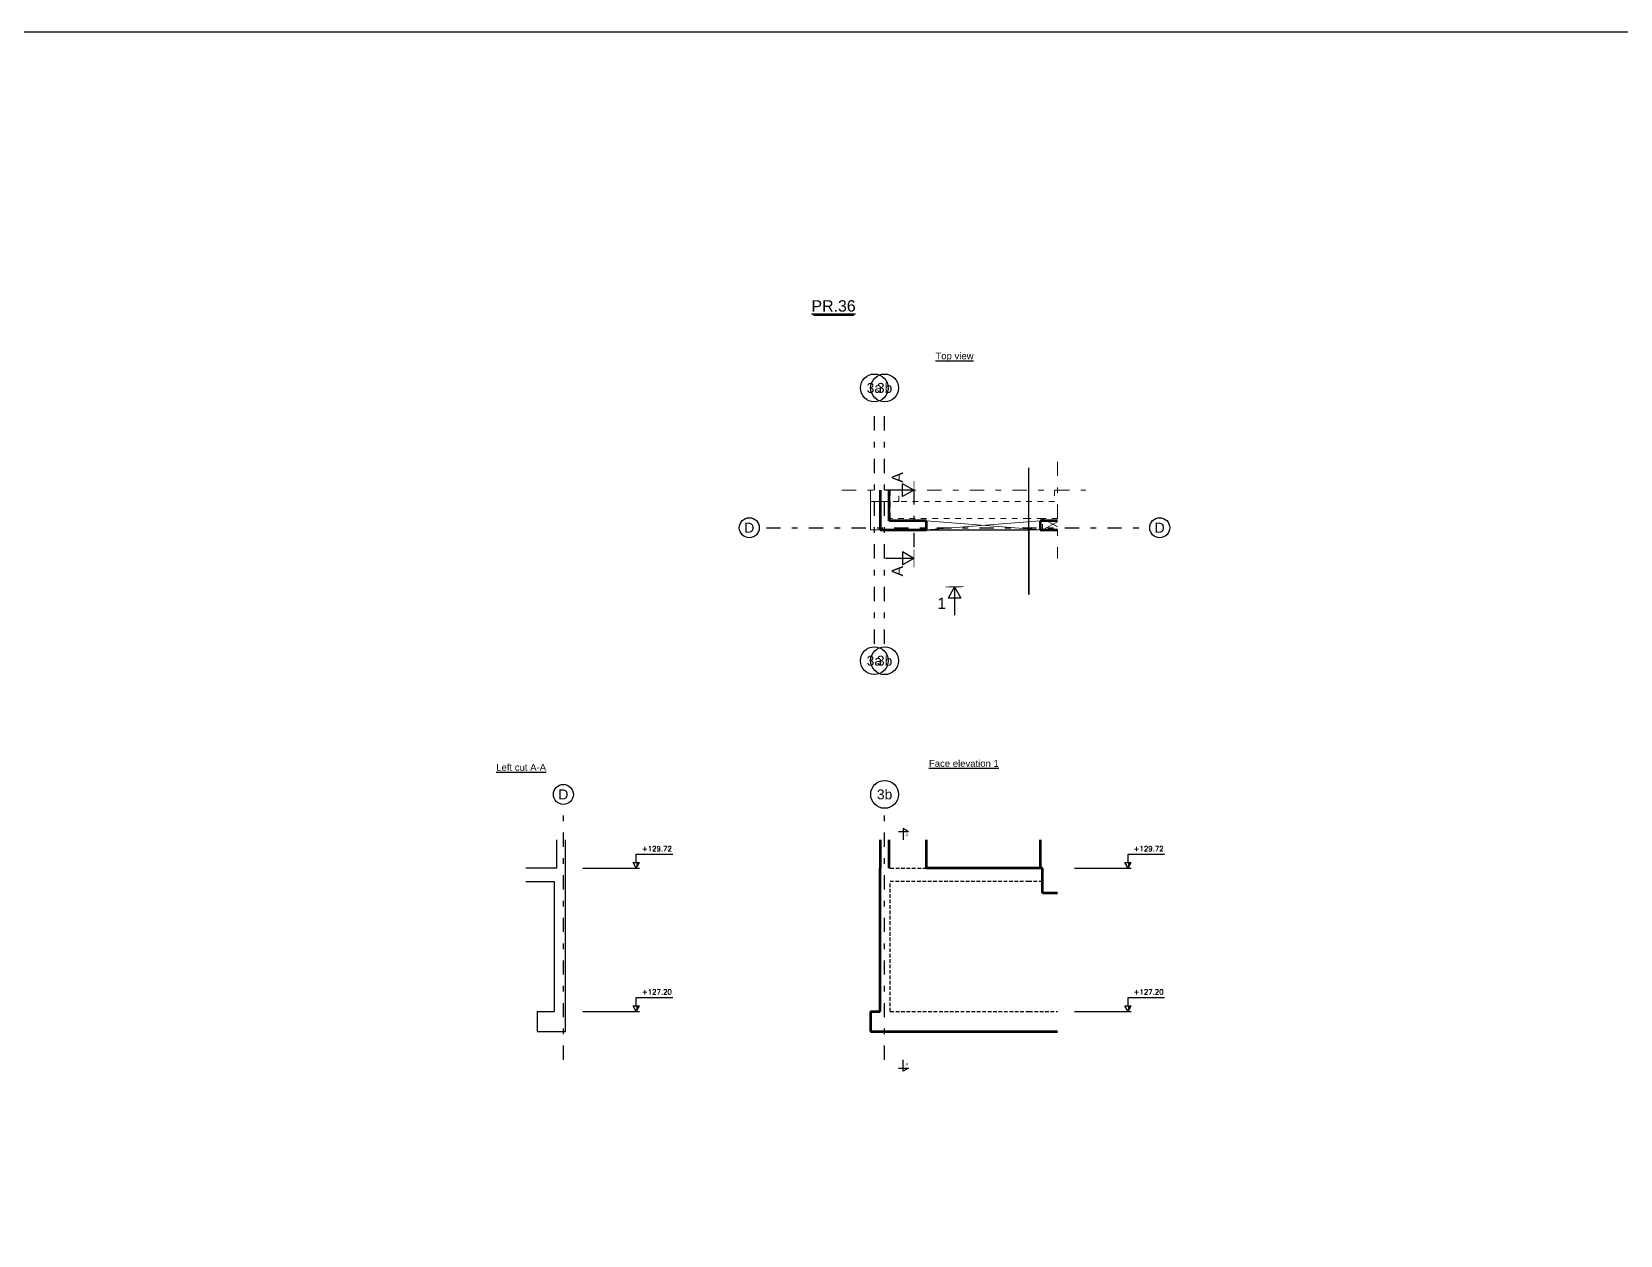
# Model space of a CAD drawing. Header units: millimetres. Extents: x -21776 to 63757, y -7870 to 8483.
# Drawn here: x -7803 to -5009, y -4478 to -2361 of the extents above; entities that cross this region are included whole.
import ezdxf
from ezdxf.enums import TextEntityAlignment as Align
from ezdxf.xclip import XClip

# ---------------------------------------------------------------- set-up
doc = ezdxf.new("R2010")
doc.units = ezdxf.units.MM
doc.header["$XCLIPFRAME"] = 0
for name, pattern in [('CACHE', [9.525, 6.35, -3.175]), ('GrDotted', [0.4, 0.1, -0.1, 0.1, -0.1]), ('GrFeatureAxis', [0.85, 0.25, -0.2, 0.1, -0.2, 0.1])]:
    doc.linetypes.add(name, pattern=pattern)
for name, color, linetype in [('GO-COTATION', 1, 'Continuous'), ('GO-TEXTE', 9, 'Continuous'), ('Grid', 7, 'Continuous'), ('K_ENT_M_Building_PR.36', 7, 'Continuous'), ('K_FOT_M_Building_PR.36', 7, 'Continuous'), ('K_FOT_M_Building_V.40', 7, 'Continuous'), ('K_OPN_M_Building_PR.36', 7, 'Continuous'), ('K_SLB_M_Building_PR.36', 7, 'Continuous'), ('K_wAL_M_Building_PR.36', 7, 'Continuous'), ('préfa v', 2, 'Continuous'), ('STR_VOI-POT', 6, 'Continuous')]:
    doc.layers.add(name, color=color, linetype=linetype)
doc.styles.add('GrCut', font='swissli.ttf', dxfattribs={"height": 0.2})
doc.styles.add('GrDimensions', font='simplex.shx')
doc.styles.add('GrElevation', font='swissli.ttf', dxfattribs={"height": 0.2})
doc.styles.add('GrGrid', font='ARIAL.TTF', dxfattribs={"height": 0.17})
doc.styles.add('GrTitleDrawing', font='swissli.ttf', dxfattribs={"height": 0.2})
doc.styles.add('Lucida', font='')
doc.styles.get('Lucida').set_extended_font_data('Lucida Sans', italic=True)

# ---------------------------------------------------------------- blocks, each defined once
blk = doc.blocks.new('World Level Arrow 5')
at = {"color": 7, "linetype": 'Continuous', "lineweight": -3}
for p, q in [((-1, -0.57), (-1, 0.57)), ((0, 0), (-1, 0.57)), ((0, 0), (-1, -0.57)), ((0, -9.43), (0, 0.57))]:
    blk.add_line(p, q, dxfattribs=at)
blk.add_solid([(-1, 0.57), (0, 0), (-1, 0)], dxfattribs=at)
blk = doc.blocks.new('*U1179')
at = {"color": 0, "linetype": 'ByBlock', "lineweight": -2}
for p, q in [((0, -0.16), (2, 0)), ((0, 0), (2, -0.16)), ((1, -0.16), (1, -0.16)), ((1, -0.16), (1, -0.16))]:
    blk.add_line(p, q, dxfattribs=at)
blk = doc.blocks.new('*U1178')
at = {"color": 0, "linetype": 'ByBlock', "lineweight": -2}
for p, q in [((0, -0.200025), (0.36, 0)), ((0, 0), (0.36, -0.200025)), ((0.18, -0.200025), (0.18, -0.200025)), ((0.18, -0.200025), (0.18, -0.200025))]:
    blk.add_line(p, q, dxfattribs=at)

msp = doc.modelspace()

# ---------------------------------------------------------------- linework, layer by layer
at = {"layer": 'GO-COTATION'}
msp.add_lwpolyline([(-6310.64784, -3237.50826), (-6048.64784, -3237.50826), (-6048.64784, -3350.84447), (-6048.64784, -3128.1694)], dxfattribs=at)
at = {"layer": 'GO-TEXTE', "flags": 128}
for points in [[(-6278.1149, -3767.74323), (-6260.46716, -3767.74323), (-6270.14521, -3762.46317), (-6270.14521, -3782.38465)], [(-6278.1149, -4184.23883), (-6260.46716, -4184.23883), (-6270.14521, -4189.51889), (-6270.14521, -4169.59741)]]:
    msp.add_lwpolyline(points, dxfattribs=at)
at = {"layer": 'Grid', "color": 4, "linetype": 'GrFeatureAxis', "lineweight": 25, "ltscale": 100}
for p, q in [((-6320.64784, -3437.50826), (-6320.64784, -3017.50576)), ((-6302.64784, -3437.50826), (-6302.64784, -3017.50576)), ((-6510.64784, -3233.50826), (-5848.64784, -3233.50826)), ((-6867.70958, -4169.7342), (-6867.70958, -3732.7332)), ((-6302.64784, -4169.7342), (-6302.64784, -3732.7332))]:
    msp.add_line(p, q, dxfattribs=at)
at = {"layer": 'Grid', "color": 1, "linetype": 'Continuous', "lineweight": 25, "ltscale": 100}
for centre, major_axis, start_param, end_param in [((-6320.64784, -2987.50576), (-17.26045, 17.26045), 3.926990817, 10.2101761242), ((-6302.64784, -2987.50576), (-17.28505, 17.28505), 3.926990817, 10.2101761242), ((-6540.64784, -3233.50826), (12.4308, 12.4308), 5.4977871438, 11.780972451), ((-5818.64784, -3233.50826), (12.4308, 12.4308), 5.4977871438, 11.780972451), ((-6320.64784, -3467.50826), (-17.26045, 17.26045), 3.926990817, 10.2101761242), ((-6302.64784, -3467.50826), (-17.28505, 17.28505), 3.926990817, 10.2101761242), ((-6867.70958, -3702.7332), (-12.4308, 12.4308), 3.926990817, 10.2101761242), ((-6302.64784, -3702.7332), (-17.28505, 17.28505), 3.926990817, 10.2101761242)]:
    msp.add_ellipse(centre, major_axis=major_axis, ratio=1, start_param=start_param, end_param=end_param, dxfattribs=at)
at = {"layer": 'K_ENT_M_Building_PR.36', "color": 7, "linetype": 'Continuous', "lineweight": -3, "ltscale": 100}
for p, q in [((-6427.91619, -2859.42761), (-6356.86392, -2859.42761)), ((-6251.00441, -3167.50576), (-6271.00441, -3156.15946)), ((-6271.00441, -3178.85207), (-6271.00441, -3156.15946)), ((-6271.00441, -3167.50576), (-6301.00441, -3167.50576)), ((-6251.00441, -3167.50576), (-6271.00441, -3167.50576)), ((-6251.00441, -3167.50576), (-6271.00441, -3178.85207)), ((-6179.64784, -3337.50826), (-6190.99415, -3357.50826)), ((-6179.64784, -3337.50826), (-6168.30154, -3357.50826)), ((-6179.64784, -3337.50826), (-6179.64784, -3357.50826)), ((-6168.30154, -3357.50826), (-6190.99415, -3357.50826)), ((-6179.64784, -3357.50826), (-6179.64784, -3387.50826))]:
    msp.add_line(p, q, dxfattribs=at)
at = {"layer": 'K_ENT_M_Building_PR.36', "color": 9, "linetype": 'GrFeatureAxis', "lineweight": 20, "ltscale": 100}
for p, q in [((-5998.64784, -3117.50576), (-5998.64784, -3287.50826)), ((-6377.64906, -3167.50576), (-5948.64784, -3167.50576))]:
    msp.add_line(p, q, dxfattribs=at)
at = {"layer": 'K_ENT_M_Building_PR.36', "color": 7, "linetype": 'Continuous', "lineweight": -3, "ltscale": 100, "extrusion": (0, -1.22461e-16, -1)}
for p, q in [((-6271.00441, -3287.50826), (-6301.00441, -3287.50826)), ((-6251.00441, -3287.50826), (-6271.00441, -3276.16196)), ((-6271.00441, -3276.16196), (-6271.00441, -3298.85457)), ((-6251.00441, -3287.50826), (-6271.00441, -3287.50826)), ((-6251.00441, -3287.50826), (-6271.00441, -3298.85457))]:
    msp.add_line(p, q, dxfattribs=at)
at = {"layer": 'K_ENT_M_Building_PR.36', "color": 120, "linetype": 'Continuous', "lineweight": -3}
for p, q in [((-6739.38262, -3822.7332), (-6739.38262, -3807.7332)), ((-6739.38262, -3807.7332), (-6734.38262, -3807.7332)), ((-6739.38262, -3822.7332), (-6739.38262, -3807.7332)), ((-6739.38262, -3807.7332), (-6734.38262, -3807.7332)), ((-6734.38262, -3807.7332), (-6675.38262, -3807.7332)), ((-6734.38262, -3807.7332), (-6675.38262, -3807.7332)), ((-5874.32088, -3822.7332), (-5874.32088, -3807.7332)), ((-5874.32088, -3807.7332), (-5869.32088, -3807.7332)), ((-5874.32088, -3822.7332), (-5874.32088, -3807.7332)), ((-5874.32088, -3807.7332), (-5869.32088, -3807.7332)), ((-5869.32088, -3807.7332), (-5810.32088, -3807.7332)), ((-5869.32088, -3807.7332), (-5810.32088, -3807.7332)), ((-6739.38261, -4074.7342), (-6739.38261, -4059.7342)), ((-6739.38261, -4059.7342), (-6734.38261, -4059.7342)), ((-6739.38261, -4074.7342), (-6739.38261, -4059.7342)), ((-6739.38261, -4059.7342), (-6734.38261, -4059.7342)), ((-6734.38261, -4059.7342), (-6675.38261, -4059.7342)), ((-6734.38261, -4059.7342), (-6675.38261, -4059.7342)), ((-5874.32088, -4074.7332), (-5874.32088, -4059.7332)), ((-5874.32088, -4059.7332), (-5869.32088, -4059.7332)), ((-5874.32088, -4074.7332), (-5874.32088, -4059.7332)), ((-5874.32088, -4059.7332), (-5869.32088, -4059.7332)), ((-5869.32088, -4059.7332), (-5810.32088, -4059.7332)), ((-5869.32088, -4059.7332), (-5810.32088, -4059.7332))]:
    msp.add_line(p, q, dxfattribs=at)
at = {"layer": 'K_ENT_M_Building_PR.36', "color": 7, "linetype": 'Continuous', "lineweight": -3, "ltscale": 100, "const_width": 1.2}
for points in [[(-6250.9845, -3183.43097), (-6251.02432, -3151.58056)], [(-6163.72264, -3337.48836), (-6195.57305, -3337.52817)]]:
    msp.add_lwpolyline(points, dxfattribs=at)
at = {"layer": 'K_ENT_M_Building_PR.36', "color": 7, "linetype": 'GrFeatureAxis', "lineweight": -3, "ltscale": 100}
msp.add_lwpolyline([(-6251.00441, -3167.50576), (-6251.00441, -3287.50826)], dxfattribs=at)
at = {"layer": 'K_ENT_M_Building_PR.36', "color": 7, "linetype": 'Continuous', "lineweight": -3, "ltscale": 100, "extrusion": (0, -1.22461e-16, -1), "const_width": 1.2}
msp.add_lwpolyline([(6250.9845, -3271.58306), (6251.02432, -3303.43347)], dxfattribs=at)
at = {"layer": 'K_FOT_M_Building_PR.36', "color": 4, "linetype": 'Continuous', "lineweight": 20, "ltscale": 100}
for p, q in [((-6327.64876, -3167.50576), (-6327.64906, -3187.50789)), ((-6327.64906, -3187.50826), (-6327.64906, -3237.50826)), ((-6310.64784, -3187.50826), (-6327.64906, -3187.50826)), ((-6327.64906, -3237.50826), (-6310.64784, -3237.50826))]:
    msp.add_line(p, q, dxfattribs=at)
at = {"layer": 'K_FOT_M_Building_PR.36', "color": 9, "linetype": 'GrDotted', "lineweight": 15, "ltscale": 100}
for p, q in [((-6277.64906, -3187.50826), (-6277.64876, -3167.50576)), ((-6003.59829, -3167.50576), (-6003.59834, -3187.50828)), ((-6302.58168, -3187.50826), (-6310.64784, -3187.50826)), ((-6277.64906, -3187.50864), (-6302.58168, -3187.50826)), ((-6003.59834, -3187.50828), (-6277.64906, -3187.50826))]:
    msp.add_line(p, q, dxfattribs=at)
at = {"layer": 'K_FOT_M_Building_V.40', "color": 4, "linetype": 'Continuous', "lineweight": 60}
for p, q in [((-6310.64784, -3782.7332), (-6310.64784, -3832.7332)), ((-6294.64784, -3832.7332), (-6294.64784, -3782.7332)), ((-6228.90333, -3832.7332), (-6228.90333, -3782.7332)), ((-6028.90333, -3782.7332), (-6028.90333, -3832.7332)), ((-6310.64784, -4084.7332), (-6310.64784, -3832.7332)), ((-6048.64784, -3832.7332), (-6228.90333, -3832.7332)), ((-6028.90333, -3832.7332), (-6048.64784, -3832.7332)), ((-6024.59638, -3832.7332), (-6028.90333, -3832.7332)), ((-6024.59638, -3876.7332), (-6024.59638, -3832.7332)), ((-5998.64784, -3876.7332), (-6024.59638, -3876.7332)), ((-6327.64906, -4084.7342), (-6310.64784, -4084.7332)), ((-6327.64906, -4084.7342), (-6327.64906, -4119.7342)), ((-6327.64906, -4119.7342), (-5998.64784, -4119.7342))]:
    msp.add_line(p, q, dxfattribs=at)
at = {"layer": 'K_OPN_M_Building_PR.36', "color": 9, "linetype": 'GrDotted', "lineweight": 15, "ltscale": 100}
msp.add_line((-5998.64784, -3217.50576), (-6024.59638, -3217.50576), dxfattribs=at)
at = {"layer": 'K_SLB_M_Building_PR.36', "color": 103, "linetype": 'Continuous', "lineweight": 20, "ltscale": 100}
msp.add_line((-6024.59638, -3220.10955), (-5998.64784, -3220.06263), dxfattribs=at)
at = {"layer": 'K_wAL_M_Building_PR.36', "color": 6, "linetype": 'Continuous', "lineweight": 60, "ltscale": 100}
for p, q in [((-6310.64784, -3167.50576), (-6310.64784, -3237.50826)), ((-6294.64784, -3221.50826), (-6294.64784, -3167.50576)), ((-6310.64784, -3237.50826), (-6228.90333, -3237.50826)), ((-6228.90333, -3221.50826), (-6294.64784, -3221.50826)), ((-6228.90333, -3237.50826), (-6228.90333, -3221.50826)), ((-6028.90333, -3221.50826), (-6028.90333, -3237.50826)), ((-5998.64784, -3221.50826), (-6028.90333, -3221.50826)), ((-6028.90333, -3237.50826), (-5998.64784, -3237.50826))]:
    msp.add_line(p, q, dxfattribs=at)
at = {"layer": 'K_wAL_M_Building_PR.36', "color": 9, "linetype": 'GrDotted', "lineweight": 15, "ltscale": 100}
for p, q in [((-6292.55034, -3167.50576), (-6292.55034, -3217.50576)), ((-6048.64784, -3217.50576), (-6292.55034, -3217.50576)), ((-6024.59638, -3217.50576), (-6048.64784, -3217.50576)), ((-6024.59638, -3217.50576), (-6024.59638, -3220.10955)), ((-6024.59638, -3237.50826), (-6024.59638, -3221.50826)), ((-6292.55034, -3832.7332), (-6294.64784, -3832.7332))]:
    msp.add_line(p, q, dxfattribs=at)
at = {"layer": 'K_wAL_M_Building_PR.36', "color": 6, "linetype": 'Continuous', "lineweight": 20, "ltscale": 100}
for p, q in [((-6228.90333, -3237.50826), (-6048.64784, -3237.50826)), ((-6048.64784, -3237.50826), (-6028.90333, -3237.50826)), ((-6024.59638, -3221.50826), (-6024.59638, -3220.10955))]:
    msp.add_line(p, q, dxfattribs=at)
at = {"layer": 'préfa v', "color": 2, "ltscale": 3}
for p, q in [((-6879.70958, -3782.7332), (-6879.70958, -3832.7332)), ((-6863.70958, -3832.7332), (-6863.70958, -3782.7332)), ((-6883.71208, -3832.7332), (-6933.71208, -3832.7332)), ((-6933.71208, -3855.7332), (-6883.71208, -3855.7332)), ((-6879.70958, -3832.7332), (-6883.71208, -3832.7332)), ((-6883.71208, -3855.7332), (-6883.71208, -4084.7332)), ((-6880.75314, -3832.7332), (-6880.6989, -3832.7332)), ((-6863.70958, -4084.7332), (-6863.70958, -3832.7332)), ((-6913.70957, -4084.7342), (-6883.71208, -4084.7332)), ((-6913.70957, -4084.7342), (-6913.70957, -4119.7342)), ((-6863.70957, -4119.7342), (-6863.70957, -4084.7342)), ((-6913.70957, -4119.7342), (-6863.70957, -4119.7342))]:
    msp.add_line(p, q, dxfattribs=at)
at = {"layer": 'STR_VOI-POT', "color": 7, "linetype": 'CACHE'}
for p, q in [((-6292.55034, -3832.7332), (-6228.90333, -3832.7332)), ((-6048.64784, -3855.7332), (-6292.55034, -3855.7332)), ((-6292.55034, -4084.7332), (-6292.55034, -3855.7332)), ((-6024.59638, -3855.7332), (-6048.64784, -3855.7332)), ((-6292.55034, -4084.7332), (-6048.64784, -4084.7332)), ((-6048.64784, -4084.7332), (-5998.64784, -4084.7332))]:
    msp.add_line(p, q, dxfattribs=at)
at = {"layer": 'STR_VOI-POT'}
msp.add_lwpolyline([(-14626.05801, -2360.94219), (63756.79188, -2360.94219), (63756.79188, -6687.41341), (-14626.05801, -6687.41341)], close=True, dxfattribs=at)

# ---------------------------------------------------------------- block references
at = {"layer": 'K_ENT_M_Building_PR.36', "color": 120, "linetype": 'Continuous', "lineweight": -3, "xscale": 10, "yscale": 10, "zscale": 10, "rotation": 270}
for p in [(-6739.38262, -3832.7332), (-6739.38262, -3832.7332), (-5874.32088, -3832.7332), (-5874.32088, -3832.7332), (-6739.38261, -4084.7342), (-6739.38261, -4084.7342), (-5874.32088, -4084.7332), (-5874.32088, -4084.7332)]:
    msp.add_blockref('World Level Arrow 5', p, dxfattribs=at)
at = {"layer": 'K_OPN_M_Building_PR.36', "color": 161, "linetype": 'Continuous', "lineweight": 20, "ltscale": 100}
ref = msp.add_blockref('*U1179', (-6228.90333, -3221.50826, -12670), dxfattribs=dict(at, xscale=100, yscale=100, zscale=100))
XClip(ref).set_block_clipping_path([(-1.3174451339, -0.66), (2.3025548661, 0.540025)])
ref = msp.add_blockref('*U1178', (-6024.59638, -3217.50576, -12670), dxfattribs=dict(at, xscale=100, yscale=100, zscale=100))
XClip(ref).set_block_clipping_path([(-3.3605146478, -0.700025), (0.2594853522, 0.5)])

# ---------------------------------------------------------------- texts
at = {"layer": 'GO-TEXTE', "linetype": 'Continuous', "style": 'Lucida'}
for p in [(-6266.53007, -3776.53599), (-6266.53007, -4179.96854)]:
    msp.add_text('A', height=5.32, rotation=0.00179755, dxfattribs=at).set_placement(p)
at = {"layer": 'Grid', "color": 1, "linetype": 'Continuous', "lineweight": -3, "ltscale": 100, "style": 'GrGrid'}
for s, height, p in [('3a', 17.371078, (-6320.64784, -2987.50576)), ('3b', 17.371078, (-6302.64784, -2987.50576)), ('D', 17.57981, (-6540.64784, -3233.50826)), ('D', 17.57981, (-5818.64784, -3233.50826)), ('3a', 17.371078, (-6320.64784, -3467.50826)), ('3b', 17.371078, (-6302.64784, -3467.50826)), ('D', 17.57981, (-6867.70958, -3702.7332)), ('3b', 17.371078, (-6302.64784, -3702.7332))]:
    msp.add_text(s, height=height, dxfattribs=at).set_placement(p, align=Align.MIDDLE_CENTER)
at = {"layer": 'K_ENT_M_Building_PR.36', "color": 7, "linetype": 'Continuous', "lineweight": -3, "ltscale": 100, "attachment_point": 5}
for s, insert, char_height, style in [('{\\LPR.36}', (-6392.39006, -2843.42761), 20, 'GrTitleDrawing'), ('\\LTop view', (-6179.64784, -2933.06101), 12, 'GrTitleDrawing'), ('{1}', (-6202.05763, -3366.54714), 20, 'GrElevation'), ('\\LLeft cut A-A', (-6941.92092, -3655.15339), 12, 'GrTitleDrawing'), ('\\LFace elevation 1', (-6163.14845, -3648.28845), 12, 'GrTitleDrawing')]:
    msp.add_mtext(s, dxfattribs=dict(at, insert=insert, char_height=char_height, style=style))
at = {"layer": 'K_ENT_M_Building_PR.36', "color": 7, "linetype": 'Continuous', "lineweight": -3, "ltscale": 100, "char_height": 20, "attachment_point": 5, "rotation": 90, "style": 'GrCut'}
for insert in [(-6280.04329, -3145.09597), (-6280.04329, -3309.91805)]:
    msp.add_mtext('{A}', dxfattribs=dict(at, insert=insert))
at = {"layer": 'K_ENT_M_Building_PR.36', "color": 0, "linetype": 'Continuous', "lineweight": -3, "char_height": 9, "attachment_point": 7, "style": 'GrDimensions'}
for s, insert in [('\\A1;+129.72', (-6729.38262, -3802.7332)), ('\\A1;+129.72', (-5864.32088, -3802.7332)), ('\\A1;+127.20', (-6729.38261, -4054.7342)), ('\\A1;+127.20', (-5864.32088, -4054.7332))]:
    msp.add_mtext(s, dxfattribs=dict(at, insert=insert))

doc.saveas('drawing.dxf')
